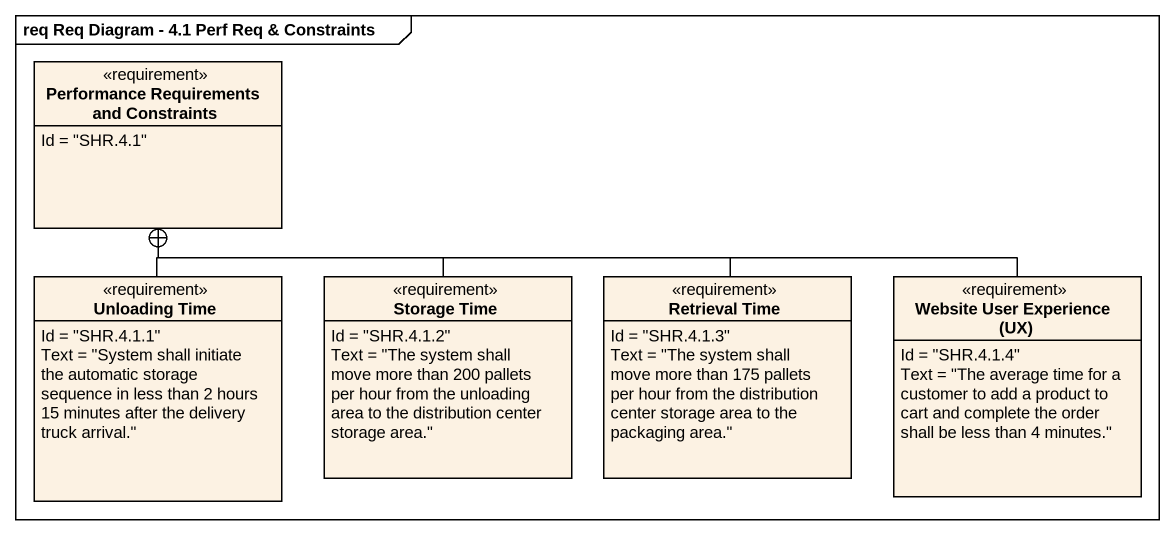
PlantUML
@startuml
mainframe req Req Diagram - 4.1 Perf Req & Constraints
hide circle
hide empty members
class "Performance Requirements and Constraints" as Performance_Requirements <<requirement>> {
  Id = "SHR.4.1"
}
class "Unloading Time" as Unloading_Time <<requirement>> {
  Id = "SHR.4.1.1"
  Text = "System shall initiate the automatic storage sequence in less than 2 hours 15 minutes after the delivery truck arrival."
}
class "Storage Time" as Storage_Time <<requirement>> {
  Id = "SHR.4.1.2"
  Text = "The system shall move more than 200 pallets per hour from the unloading area to the distribution center storage area."
}
class "Retrieval Time" as Retrieval_Time <<requirement>> {
  Id = "SHR.4.1.3"
  Text = "The system shall move more than 175 pallets per hour from the distribution center storage area to the packaging area."
}
class "Website User Experience (UX)" as Website_User_Experience_UX <<requirement>> {
  Id = "SHR.4.1.4"
  Text = "The average time for a customer to add a product to cart and complete the order shall be less than 4 minutes."
}
Unloading_Time -up-+ Performance_Requirements
Storage_Time -up-+ Performance_Requirements
Retrieval_Time -left-+ Performance_Requirements
Website_User_Experience_UX -left-+ Performance_Requirements
@enduml
